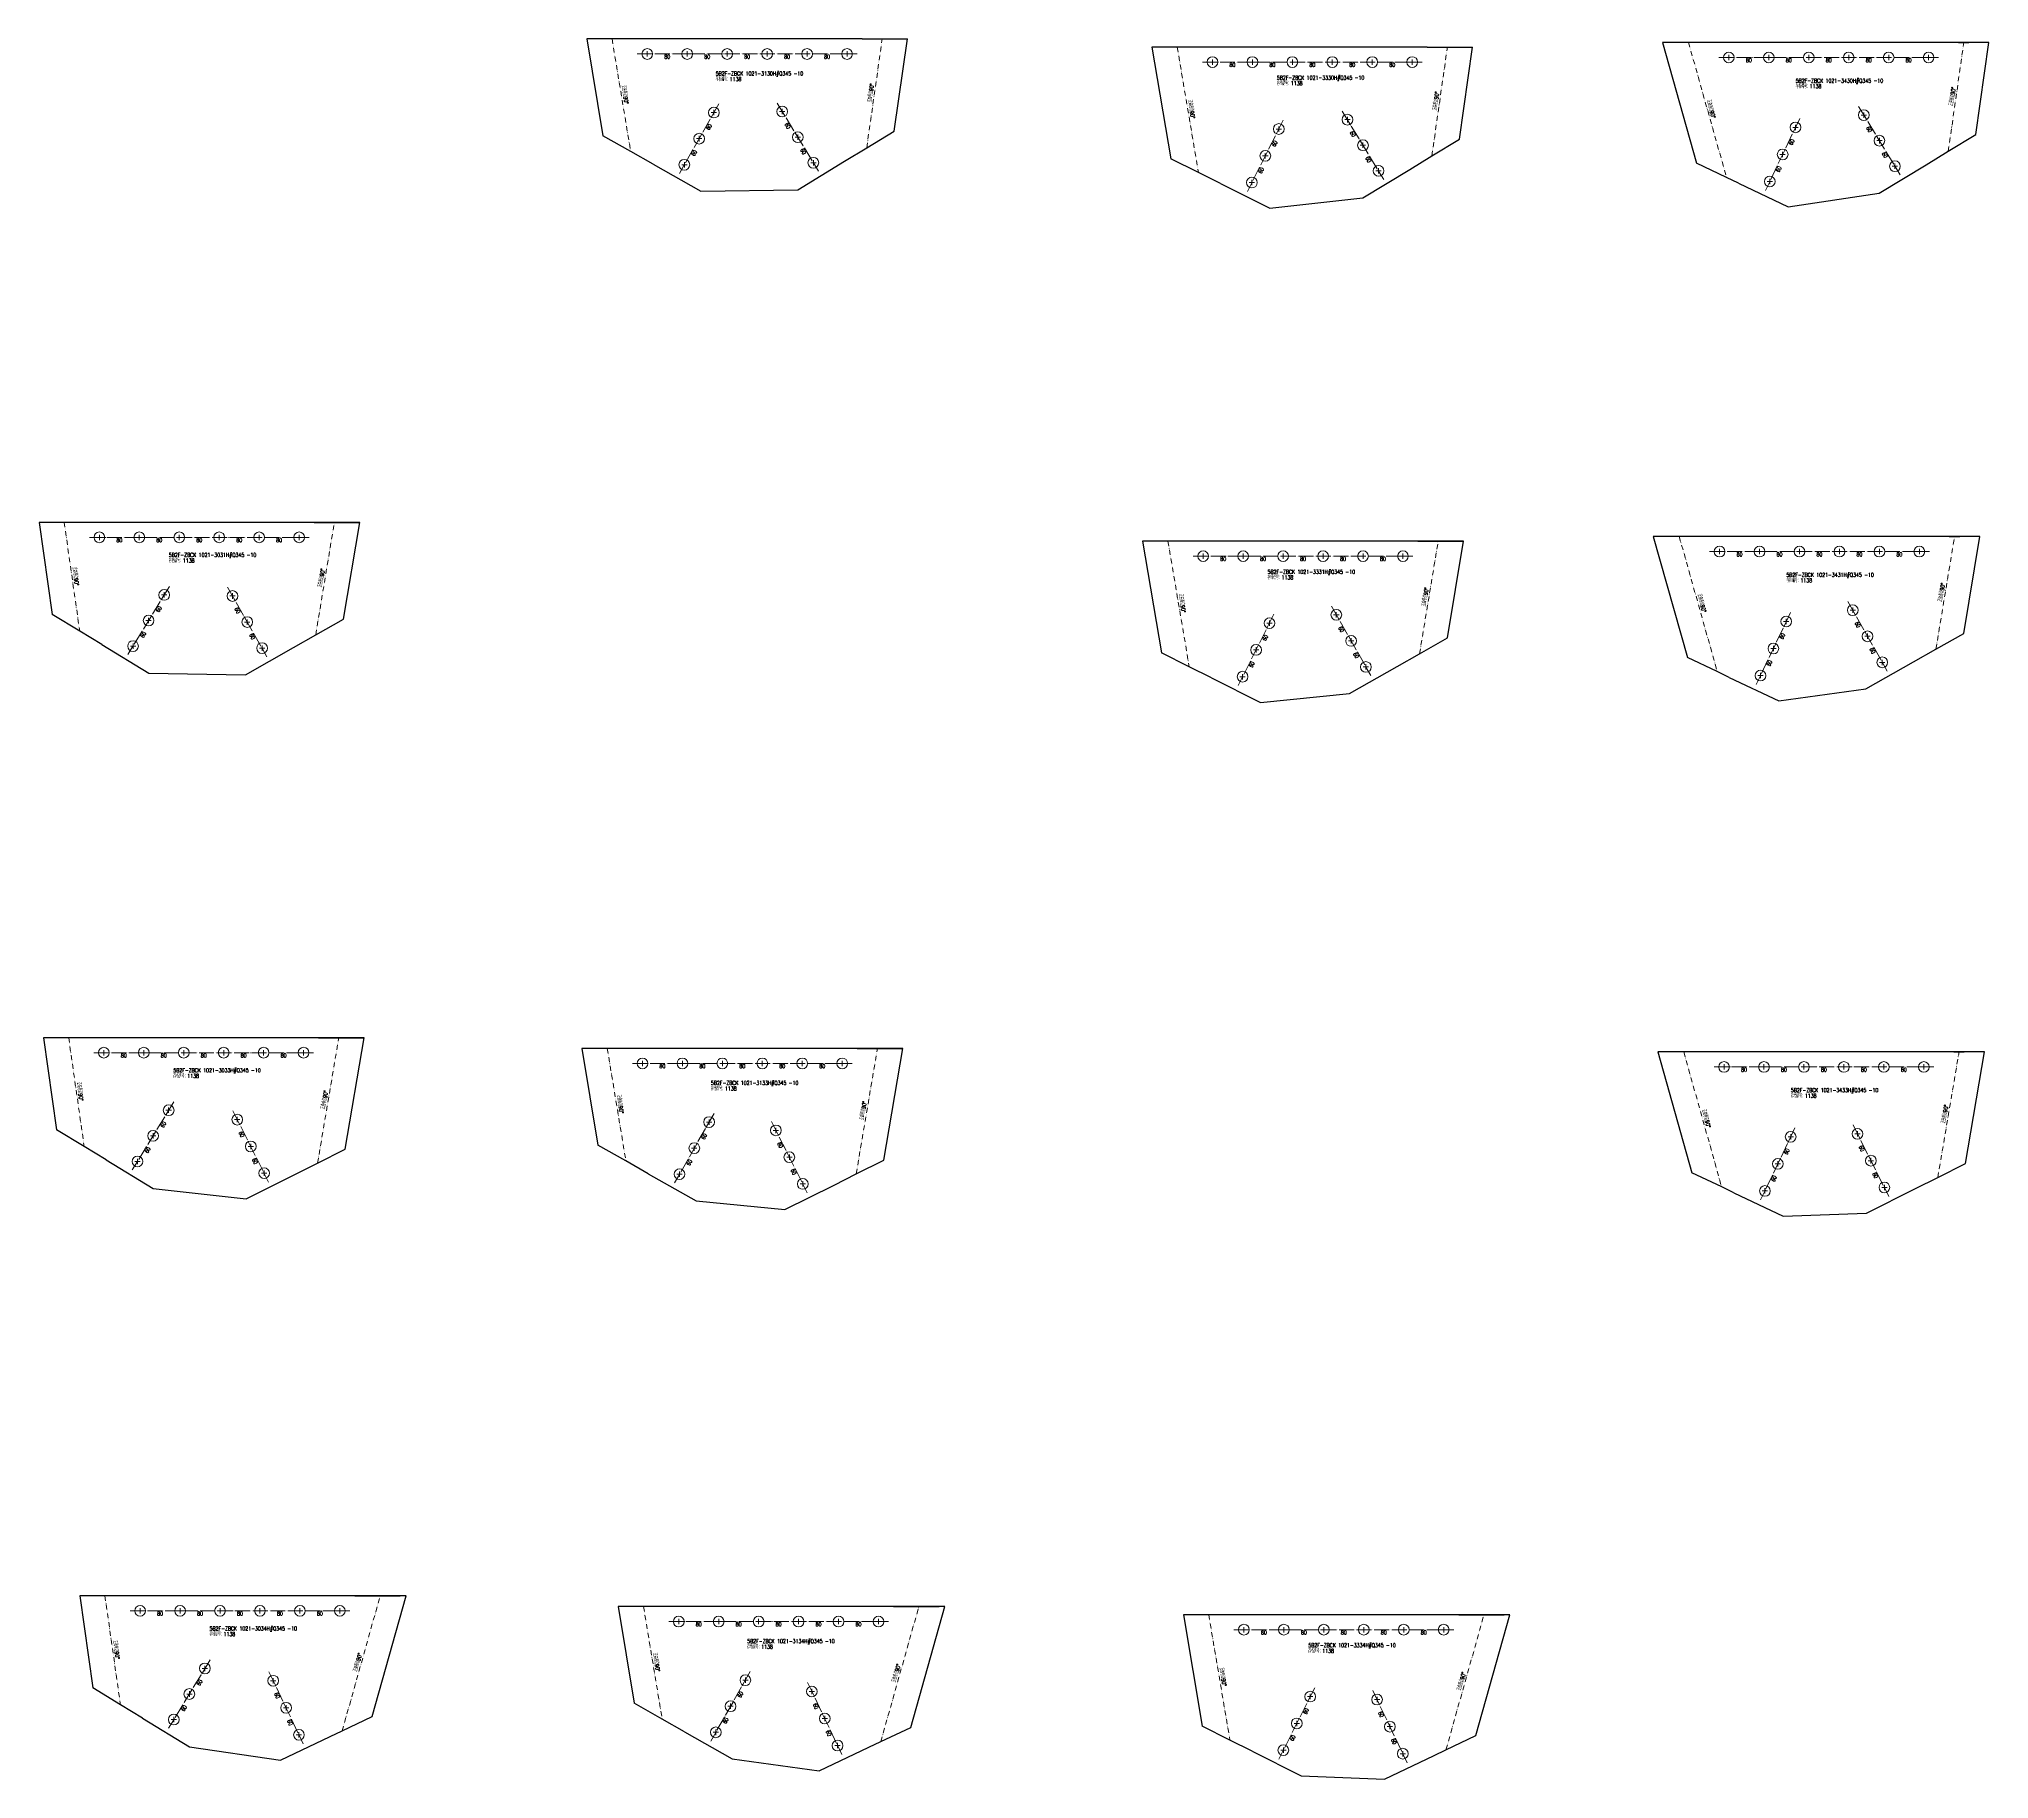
# Model space of a CAD drawing. Header units: millimetres. Extents: x -164 to 144402, y -33030 to 11430.
# Drawn here: x 27299 to 31204, y -29079 to -25594 of the extents above; entities that cross this region are included whole.
import ezdxf
from ezdxf.enums import TextEntityAlignment as Align

# ---------------------------------------------------------------- set-up
doc = ezdxf.new("R2010")
doc.units = ezdxf.units.MM
doc.header["$LTSCALE"] = 20
doc.linetypes.add('DASHDOT2X', pattern=[1.75, 1.5, -0.125, 0, -0.125])
doc.linetypes.add('DIVIDE', pattern=[0.875, 0.5, -0.125, 0, -0.125, 0, -0.125])
for name, color, linetype, lineweight in [('1', 7, 'Continuous', 25), ('11', 3, 'Continuous', 13), ('12', 7, 'Continuous', 13), ('5', 1, 'Continuous', 13), ('7', 2, 'DASHDOT2X', 13), ('8', 3, 'DIVIDE', 13)]:
    doc.layers.add(name, color=color, linetype=linetype, lineweight=lineweight)
doc.styles.get("Standard").update_dxf_attribs({"font": 'simplex', "width": 0.7, "bigfont": 'gbhzfs.shx'})

# ---------------------------------------------------------------- blocks, each defined once
blk = doc.blocks.new('M20')
for p, q in [((-0.5, 0), (0.5, 0)), ((0, -0.5), (0, 0.5))]:
    blk.add_line(p, q)
blk.add_circle((0, 0), 1)

msp = doc.modelspace()

# ---------------------------------------------------------------- linework, layer by layer
at = {"layer": '1'}
for p, q in [((28446.608, -25593.9), (28395.925, -25593.9)), ((28395.925, -25593.9), (28428.043, -25787.599)), ((28487.154, -25593.9), (28446.608, -25593.9)), ((28947.154, -25593.9), (28487.154, -25593.9)), ((28947.154, -25593.9), (28987.7, -25593.9)), ((28987.7, -25593.9), (29038.061, -25593.9)), ((29011.832, -25778.19), (29038.061, -25593.9)), ((29578.357, -25610.147), (29527.644, -25610.147)), ((29527.644, -25610.147), (29565.495, -25833.601)), ((29618.926, -25610.147), (29578.357, -25610.147)), ((30078.926, -25610.147), (29618.926, -25610.147)), ((30078.926, -25610.147), (30119.496, -25610.147)), ((30119.496, -25610.147), (30169.833, -25610.147)), ((30143.605, -25794.438), (30169.833, -25610.147)), ((30550.277, -25600.947), (30618.397, -25842.858)), ((30602.222, -25600.947), (30550.277, -25600.947)), ((30622.999, -25600.947), (30602.222, -25600.947)), ((31203.906, -25600.947), (30622.999, -25600.947)), ((31142.999, -25600.947), (31163.777, -25600.947)), ((31177.678, -25785.237), (31203.906, -25600.947)), ((28483.985, -25819.318), (28428.043, -25787.599)), ((28956.539, -25811.842), (29011.832, -25778.19)), ((30088.312, -25828.089), (30143.605, -25794.438)), ((31122.385, -25818.888), (31177.678, -25785.237)), ((28528.739, -25844.694), (28483.985, -25819.318)), ((28528.739, -25844.694), (28624.428, -25898.949)), ((28818.339, -25895.951), (28912.305, -25838.763)), ((28912.305, -25838.763), (28956.539, -25811.842)), ((29620.917, -25861.401), (29565.495, -25833.601)), ((30044.077, -25855.01), (30088.312, -25828.089)), ((30678.372, -25871.373), (30618.397, -25842.858)), ((30984.185, -25902.997), (31078.151, -25845.81)), ((31078.151, -25845.81), (31122.385, -25818.888)), ((29665.254, -25883.642), (29620.917, -25861.401)), ((29665.254, -25883.642), (29763.577, -25932.962)), ((29950.112, -25912.198), (30044.077, -25855.01)), ((30702.361, -25882.78), (30678.372, -25871.373)), ((30702.361, -25882.78), (30801.704, -25930.014)), ((28624.428, -25898.949), (28818.339, -25895.951)), ((29763.577, -25932.962), (29950.112, -25912.198)), ((30801.704, -25930.014), (30984.185, -25902.997)), ((27299.076, -26562.065), (27325.304, -26746.355)), ((27349.58, -26562.065), (27299.076, -26562.065)), ((27389.983, -26562.065), (27349.58, -26562.065)), ((27941.211, -26562.065), (27389.983, -26562.065)), ((27849.983, -26562.065), (27890.386, -26562.065)), ((27890.386, -26562.065), (27940.89, -26562.065)), ((27909.093, -26755.764), (27941.211, -26562.065)), ((30583.662, -26590.62), (30531.718, -26590.62)), ((30531.718, -26590.62), (30599.838, -26832.53)), ((30604.44, -26590.62), (30583.662, -26590.62)), ((31185.669, -26590.62), (30604.44, -26590.62)), ((31124.44, -26590.62), (31145.218, -26590.62)), ((31153.551, -26784.319), (31185.669, -26590.62)), ((29509.085, -26599.82), (29546.936, -26823.274)), ((29559.797, -26599.82), (29509.085, -26599.82)), ((29600.367, -26599.82), (29559.797, -26599.82)), ((30151.596, -26599.82), (29600.367, -26599.82)), ((30060.367, -26599.82), (30151.596, -26599.82)), ((30100.937, -26599.82), (30151.649, -26599.82)), ((30119.478, -26793.52), (30151.596, -26599.82)), ((27380.597, -26780.006), (27325.304, -26746.355)), ((27424.832, -26806.927), (27380.597, -26780.006)), ((27853.151, -26787.483), (27909.093, -26755.764)), ((31097.608, -26816.038), (31153.551, -26784.319)), ((27424.832, -26806.927), (27518.797, -26864.115)), ((27712.709, -26867.113), (27808.397, -26812.858)), ((27808.397, -26812.858), (27853.151, -26787.483)), ((29602.357, -26851.074), (29546.936, -26823.274)), ((30018.782, -26850.614), (30063.535, -26825.239)), ((30063.535, -26825.239), (30119.478, -26793.52)), ((31052.855, -26841.413), (31097.608, -26816.038)), ((27518.797, -26864.115), (27712.709, -26867.113)), ((29646.694, -26873.314), (29602.357, -26851.074)), ((29923.093, -26904.869), (30018.782, -26850.614)), ((30659.812, -26861.046), (30599.838, -26832.53)), ((30683.802, -26872.452), (30659.812, -26861.046)), ((30957.166, -26895.668), (31052.855, -26841.413)), ((29646.694, -26873.314), (29745.018, -26922.635)), ((30683.802, -26872.452), (30783.144, -26919.686)), ((30783.144, -26919.686), (30957.166, -26895.668)), ((29745.018, -26922.635), (29923.093, -26904.869)), ((27307.98, -27594.233), (27334.209, -27778.523)), ((27358.484, -27594.233), (27307.98, -27594.233)), ((27398.887, -27594.233), (27358.484, -27594.233)), ((27950.169, -27594.233), (27398.887, -27594.233)), ((27858.887, -27594.233), (27899.29, -27594.233)), ((27899.29, -27594.233), (27949.794, -27594.233)), ((27912.318, -27817.687), (27950.169, -27594.233)), ((28386.27, -27615.741), (28418.388, -27809.441)), ((28436.953, -27615.741), (28386.27, -27615.741)), ((28477.499, -27615.741), (28436.953, -27615.741)), ((29028.781, -27615.741), (28477.499, -27615.741)), ((28937.499, -27615.741), (28978.045, -27615.741)), ((28978.045, -27615.741), (29028.728, -27615.741)), ((28990.93, -27839.195), (29028.781, -27615.741)), ((30592.567, -27622.788), (30540.622, -27622.788)), ((30540.622, -27622.788), (30608.742, -27864.699)), ((30613.345, -27622.788), (30592.567, -27622.788)), ((31194.627, -27622.788), (30613.345, -27622.788)), ((31133.345, -27622.788), (31154.122, -27622.788)), ((31156.776, -27846.241), (31194.627, -27622.788)), ((27389.502, -27812.175), (27334.209, -27778.523)), ((27433.736, -27839.096), (27389.502, -27812.175)), ((27433.736, -27839.096), (27527.702, -27896.284)), ((27856.897, -27845.487), (27912.318, -27817.687)), ((28474.33, -27841.16), (28418.388, -27809.441)), ((28519.084, -27866.535), (28474.33, -27841.16)), ((28935.508, -27866.995), (28990.93, -27839.195)), ((27714.237, -27917.048), (27812.56, -27867.727)), ((27812.56, -27867.727), (27856.897, -27845.487)), ((28519.084, -27866.535), (28614.773, -27920.79)), ((28891.171, -27889.235), (28935.508, -27866.995)), ((30668.717, -27893.215), (30608.742, -27864.699)), ((31057.017, -27896.282), (31101.354, -27874.042)), ((31101.354, -27874.042), (31156.776, -27846.241)), ((27527.702, -27896.284), (27714.237, -27917.048)), ((28792.848, -27938.556), (28891.171, -27889.235)), ((30692.706, -27904.621), (30668.717, -27893.215)), ((30692.706, -27904.621), (30792.049, -27951.855)), ((30958.694, -27945.603), (31057.017, -27896.282)), ((28614.773, -27920.79), (28792.848, -27938.556)), ((30792.049, -27951.855), (30958.694, -27945.603)), ((27431.14, -28712.146), (27380.636, -28712.146)), ((27380.636, -28712.146), (27406.864, -28896.436)), ((27471.543, -28712.146), (27431.14, -28712.146)), ((28034.265, -28712.146), (27471.543, -28712.146)), ((27931.543, -28712.146), (27971.946, -28712.146)), ((27966.145, -28954.057), (28034.265, -28712.146)), ((27971.946, -28712.146), (28022.45, -28712.146)), ((28509.608, -28733.654), (28458.926, -28733.654)), ((28458.926, -28733.654), (28491.044, -28927.354)), ((28550.154, -28733.654), (28509.608, -28733.654)), ((29112.877, -28733.654), (28550.154, -28733.654)), ((29010.154, -28733.654), (29050.701, -28733.654)), ((29044.757, -28975.565), (29112.877, -28733.654)), ((29050.701, -28733.654), (29101.383, -28733.654)), ((29641.357, -28749.902), (29590.645, -28749.902)), ((29590.645, -28749.902), (29628.496, -28973.355)), ((29681.927, -28749.902), (29641.357, -28749.902)), ((30244.649, -28749.902), (29681.927, -28749.902)), ((30141.927, -28749.902), (30182.497, -28749.902)), ((30176.529, -28991.812), (30244.649, -28749.902)), ((30182.497, -28749.902), (30233.209, -28749.902)), ((27462.157, -28930.088), (27406.864, -28896.436)), ((27506.392, -28957.009), (27462.157, -28930.088)), ((28546.986, -28959.073), (28491.044, -28927.354)), ((27506.392, -28957.009), (27600.358, -29014.196)), ((27906.171, -28982.572), (27966.145, -28954.057)), ((28591.739, -28984.448), (28546.986, -28959.073)), ((29683.917, -29001.155), (29628.496, -28973.355)), ((27782.839, -29041.213), (27882.181, -28993.979)), ((27882.181, -28993.979), (27906.171, -28982.572)), ((28591.739, -28984.448), (28687.428, -29038.703)), ((28960.793, -29015.487), (28984.782, -29004.081)), ((28984.782, -29004.081), (29044.757, -28975.565)), ((29728.255, -29023.396), (29683.917, -29001.155)), ((30116.555, -29020.328), (30176.529, -28991.812)), ((27600.358, -29014.196), (27782.839, -29041.213)), ((28687.428, -29038.703), (28861.45, -29062.721)), ((28861.45, -29062.721), (28960.793, -29015.487)), ((29728.255, -29023.396), (29826.578, -29072.716)), ((29993.223, -29078.968), (30092.565, -29031.734)), ((30092.565, -29031.734), (30116.555, -29020.328)), ((29826.578, -29072.716), (29993.223, -29078.968))]:
    msp.add_line(p, q, dxfattribs=at)
at = {"layer": '7'}
for p, q in [((28497.154, -25623.9), (28937.154, -25623.9)), ((29628.926, -25640.147), (30068.926, -25640.147)), ((30662.999, -25630.947), (31102.999, -25630.947)), ((28660.432, -25723.938), (28581.516, -25863.122)), ((28776.941, -25722.137), (28860.123, -25858.814)), ((30942.787, -25729.184), (31025.969, -25865.861)), ((29790.638, -25756.348), (29718.899, -25899.363)), ((29908.714, -25738.384), (29991.896, -25875.062)), ((30825.031, -25752.867), (30756.327, -25897.365)), ((27399.983, -26592.065), (27839.983, -26592.065)), ((29610.367, -26629.82), (30050.367, -26629.82)), ((30644.44, -26620.62), (31084.44, -26620.62)), ((27560.195, -26690.301), (27477.013, -26826.979)), ((27676.704, -26692.103), (27755.621, -26831.287)), ((29772.079, -26746.021), (29700.34, -26889.036)), ((29887.088, -26729.859), (29966.005, -26869.043)), ((30806.471, -26742.54), (30737.767, -26887.038)), ((30921.161, -26720.658), (31000.078, -26859.842)), ((27408.887, -27624.233), (27848.887, -27624.233)), ((28487.499, -27645.741), (28927.499, -27645.741)), ((30653.345, -27652.788), (31093.345, -27652.788)), ((27569.1, -27722.47), (27485.918, -27859.147)), ((27687.175, -27740.433), (27758.915, -27883.449)), ((28650.777, -27745.78), (28571.861, -27884.964)), ((28765.787, -27761.942), (28837.526, -27904.957)), ((30815.376, -27774.708), (30746.672, -27919.207)), ((30931.633, -27768.988), (31003.372, -27912.004)), ((27481.543, -28742.146), (27921.543, -28742.146)), ((28560.154, -28763.654), (29000.154, -28763.654)), ((29691.927, -28779.902), (30131.927, -28779.902)), ((27641.756, -28840.383), (27558.574, -28977.06)), ((27759.512, -28864.066), (27828.216, -29008.565)), ((28723.433, -28863.693), (28644.516, -29002.876)), ((28838.123, -28885.575), (28906.827, -29030.073)), ((29853.639, -28896.102), (29781.9, -29039.118)), ((29969.896, -28901.822), (30038.6, -29046.32))]:
    msp.add_line(p, q, dxfattribs=at)
at = {"layer": '8'}
for p, q in [((28446.608, -25593.9), (28483.985, -25819.318)), ((28956.539, -25811.842), (28987.557, -25593.9)), ((29578.357, -25610.147), (29620.917, -25861.401)), ((30088.312, -25828.089), (30119.329, -25610.147)), ((30602.222, -25600.947), (30678.372, -25871.373)), ((31122.385, -25818.888), (31153.403, -25600.947)), ((27349.58, -26562.065), (27380.597, -26780.006)), ((27853.151, -26787.483), (27890.529, -26562.065)), ((30583.662, -26590.62), (30659.812, -26861.046)), ((31097.608, -26816.038), (31134.986, -26590.62)), ((29559.797, -26599.82), (29602.357, -26851.074)), ((30063.535, -26825.239), (30100.913, -26599.82)), ((27358.484, -27594.233), (27389.502, -27812.175)), ((27856.897, -27845.487), (27899.457, -27594.233)), ((28436.953, -27615.741), (28474.33, -27841.16)), ((28935.508, -27866.995), (28978.069, -27615.741)), ((30592.567, -27622.788), (30668.717, -27893.215)), ((31101.354, -27874.042), (31143.914, -27622.788)), ((27431.14, -28712.146), (27462.157, -28930.088)), ((27906.171, -28982.572), (27982.321, -28712.146)), ((28509.608, -28733.654), (28546.986, -28959.073)), ((28984.782, -29004.081), (29060.932, -28733.654)), ((29641.357, -28749.902), (29683.917, -29001.155)), ((30116.555, -29020.328), (30192.705, -28749.902))]:
    msp.add_line(p, q, dxfattribs=at)

# ---------------------------------------------------------------- block references
at = {"layer": '5', "xscale": 10.75, "yscale": 10.75, "zscale": 10.75}
for p in [(28517.154, -25623.9), (28597.154, -25623.9), (28677.154, -25623.9), (28757.154, -25623.9), (28837.154, -25623.9), (28917.154, -25623.9), (29648.926, -25640.147), (29728.926, -25640.147), (29808.926, -25640.147), (29888.926, -25640.147), (29968.926, -25640.147), (30048.926, -25640.147), (30682.999, -25630.947), (30762.999, -25630.947), (30842.999, -25630.947), (30922.999, -25630.947), (31002.999, -25630.947), (31082.999, -25630.947), (28650.568, -25741.336), (28787.339, -25739.222), (29781.671, -25774.225), (29919.111, -25755.469), (30816.443, -25770.929), (30953.184, -25746.268), (28620.974, -25793.53), (28818.532, -25790.476), (29950.305, -25806.723), (30984.378, -25797.522), (28591.38, -25845.724), (28849.725, -25841.73), (29754.769, -25827.856), (29981.498, -25857.977), (30790.679, -25825.116), (31015.571, -25848.776), (29727.867, -25881.486), (30764.915, -25879.303), (27419.983, -26592.065), (27499.983, -26592.065), (27579.983, -26592.065), (27659.983, -26592.065), (27739.983, -26592.065), (27819.983, -26592.065), (29630.367, -26629.82), (29710.367, -26629.82), (29790.367, -26629.82), (29870.367, -26629.82), (29950.367, -26629.82), (30030.367, -26629.82), (30664.44, -26620.62), (30744.44, -26620.62), (30824.44, -26620.62), (30904.44, -26620.62), (30984.44, -26620.62), (31064.44, -26620.62), (27549.798, -26707.386), (27686.569, -26709.501), (27518.604, -26758.64), (29896.953, -26747.257), (30931.026, -26738.056), (27716.162, -26761.695), (29763.111, -26763.897), (30797.883, -26760.602), (30960.62, -26790.25), (27487.411, -26809.894), (27745.756, -26813.889), (29736.209, -26817.528), (29926.547, -26799.451), (30772.119, -26814.789), (29709.307, -26871.159), (29956.14, -26851.645), (30746.355, -26868.976), (30990.213, -26842.444), (27428.887, -27624.233), (27508.887, -27624.233), (27588.887, -27624.233), (27668.887, -27624.233), (27748.887, -27624.233), (27828.887, -27624.233), (28507.499, -27645.741), (28587.499, -27645.741), (28667.499, -27645.741), (28747.499, -27645.741), (28827.499, -27645.741), (28907.499, -27645.741), (30673.345, -27652.788), (30753.345, -27652.788), (30833.345, -27652.788), (30913.345, -27652.788), (30993.345, -27652.788), (31073.345, -27652.788), (27558.702, -27739.555), (27696.143, -27758.31), (28640.913, -27763.178), (27527.509, -27790.809), (27723.045, -27811.941), (28774.754, -27779.819), (30806.788, -27792.771), (30940.6, -27786.865), (27496.316, -27842.063), (28611.319, -27815.372), (28801.656, -27833.449), (30781.024, -27846.958), (30967.502, -27840.496), (27749.947, -27865.572), (28581.725, -27867.566), (28828.559, -27887.08), (30755.26, -27901.144), (30994.404, -27894.127), (27501.543, -28742.146), (27581.543, -28742.146), (27661.543, -28742.146), (27741.543, -28742.146), (27821.543, -28742.146), (27901.543, -28742.146), (28580.154, -28763.654), (28660.154, -28763.654), (28740.154, -28763.654), (28820.154, -28763.654), (28900.154, -28763.654), (28980.154, -28763.654), (29711.927, -28779.902), (29791.927, -28779.902), (29871.927, -28779.902), (29951.927, -28779.902), (30031.927, -28779.902), (30111.927, -28779.902), (27631.358, -28857.467), (27768.1, -28882.129), (28713.568, -28881.091), (28846.711, -28903.637), (27600.165, -28908.721), (27793.864, -28936.315), (28683.975, -28933.284), (29844.672, -28913.979), (29978.484, -28919.884), (27568.971, -28959.976), (28872.475, -28957.824), (29817.77, -28967.61), (30004.248, -28974.071), (27819.628, -28990.502), (28654.381, -28985.478), (28898.239, -29012.011), (29790.867, -29021.241), (30030.012, -29028.258)]:
    msp.add_blockref('M20', p, dxfattribs=at)

# ---------------------------------------------------------------- texts
at = {"layer": '11', "width": 0.7}
for p in [(28557.154, -25625.4), (28637.154, -25625.4), (28717.154, -25625.4), (28797.154, -25625.4), (28877.154, -25625.4), (29688.926, -25641.647), (29768.926, -25641.647), (29848.926, -25641.647), (29928.926, -25641.647), (30008.926, -25641.647), (30722.999, -25632.447), (30802.999, -25632.447), (30882.999, -25632.447), (30962.999, -25632.447), (31042.999, -25632.447), (27459.983, -26593.565), (27539.983, -26593.565), (27619.983, -26593.565), (27699.983, -26593.565), (27779.983, -26593.565), (30704.44, -26622.12), (30784.44, -26622.12), (30864.44, -26622.12), (30944.44, -26622.12), (31024.44, -26622.12), (29670.367, -26631.32), (29750.367, -26631.32), (29830.367, -26631.32), (29910.367, -26631.32), (29990.367, -26631.32), (27468.887, -27625.733), (27548.887, -27625.733), (27628.887, -27625.733), (27708.887, -27625.733), (27788.887, -27625.733), (28547.499, -27647.241), (28627.499, -27647.241), (28707.499, -27647.241), (28787.499, -27647.241), (28867.499, -27647.241), (30713.345, -27654.288), (30793.345, -27654.288), (30873.345, -27654.288), (30953.345, -27654.288), (31033.345, -27654.288), (27541.543, -28743.646), (27621.543, -28743.646), (27701.543, -28743.646), (27781.543, -28743.646), (27861.543, -28743.646), (28620.154, -28765.154), (28700.154, -28765.154), (28780.154, -28765.154), (28860.154, -28765.154), (28940.154, -28765.154), (29751.927, -28781.402), (29831.927, -28781.402), (29911.927, -28781.402), (29991.927, -28781.402), (30071.927, -28781.402)]:
    msp.add_text('80', height=8, dxfattribs=at).set_placement(p, align=Align.TOP_CENTER)
for rotation, p in [(60.446921, (28637.076, -25768.173)), (301.324752, (28801.654, -25765.629)), (301.324752, (30967.5, -25772.675)), (63.360877, (29769.561, -25801.713)), (301.324752, (29933.427, -25781.876)), (64.57053, (30804.915, -25798.667)), (60.446921, (28607.482, -25820.367)), (301.324752, (28832.847, -25816.883)), (301.324752, (29964.62, -25833.13)), (301.324752, (30998.693, -25823.929)), (63.360877, (29742.658, -25855.344)), (64.57053, (30779.151, -25852.854)), (58.675248, (27535.482, -26733.793)), (299.553079, (27700.061, -26736.338)), (58.675248, (27504.289, -26785.047)), (299.553079, (27729.654, -26788.532)), (299.553079, (29910.445, -26774.093)), (64.57053, (30786.356, -26788.34)), (299.553079, (30944.518, -26764.893)), (63.360877, (29751.001, -26791.385)), (299.553079, (29940.039, -26826.287)), (299.553079, (30974.112, -26817.087)), (63.360877, (29724.099, -26845.016)), (64.57053, (30760.592, -26842.527)), (58.675248, (27544.387, -27765.961)), (296.639123, (27708.253, -27785.798)), (60.446921, (28627.421, -27790.014)), (58.675248, (27513.194, -27817.215)), (296.639123, (27735.155, -27839.429)), (60.446921, (28597.827, -27842.208)), (296.639123, (28786.865, -27807.307)), (64.57053, (30795.26, -27820.508)), (296.639123, (30952.71, -27814.353)), (296.639123, (28813.767, -27860.937)), (64.57053, (30769.496, -27874.695)), (296.639123, (30979.613, -27867.984)), (58.675248, (27617.043, -28883.874)), (58.675248, (27585.849, -28935.128)), (295.42947, (27779.627, -28909.866)), (60.446921, (28700.076, -28907.927)), (295.42947, (28858.239, -28931.374)), (295.42947, (27805.391, -28964.053)), (60.446921, (28670.483, -28960.121)), (63.360877, (29832.561, -28941.467)), (295.42947, (29990.011, -28947.622)), (295.42947, (28884.003, -28985.561)), (63.360877, (29805.659, -28995.098)), (295.42947, (30015.775, -29001.809))]:
    msp.add_text('60', height=8, rotation=rotation, dxfattribs=at).set_placement(p, align=Align.TOP_CENTER)
at = {"layer": '12', "width": 0.7}
for rotation, p in [(279.414783, (28466.283, -25706.446)), (81.900041, (28971.058, -25702.73)), (279.614136, (29600.623, -25735.607)), (81.900041, (30102.831, -25718.977)), (285.726773, (30641.259, -25735.889)), (81.900041, (31136.904, -25709.777)), (278.099959, (27366.078, -26670.895)), (80.585217, (27870.853, -26674.61)), (80.585217, (30081.238, -26712.366)), (80.585217, (31115.311, -26703.165)), (279.614136, (29582.063, -26725.28)), (285.726773, (30622.7, -26725.562)), (278.099959, (27374.983, -27703.063)), (80.385864, (27877.191, -27719.693)), (279.414783, (28456.628, -27728.287)), (80.385864, (28955.803, -27741.201)), (285.726773, (30631.604, -27757.73)), (80.385864, (31121.648, -27748.248)), (278.099959, (27447.639, -28820.976)), (74.273227, (27943.283, -28847.088)), (279.414783, (28529.284, -28846.2)), (74.273227, (29021.895, -28868.596)), (279.614136, (29663.623, -28875.361)), (74.273227, (30153.667, -28884.844))]:
    msp.add_text('正曲卷边90°', height=8, rotation=rotation, dxfattribs=at).set_placement(p, align=Align.BOTTOM_CENTER)
for s, p in [('存档编号：1138 ', (28654.21, -25680.655)), ('5B2F-ZBCK 1021-3130H#Q345 -10 ', (28654.21, -25669.455)), ('存档编号：1138 ', (29777.803, -25689.039)), ('5B2F-ZBCK 1021-3330H#Q345 -10 ', (29777.803, -25677.839)), ('存档编号：1138 ', (30816.784, -25695.053)), ('5B2F-ZBCK 1021-3430H#Q345 -10 ', (30816.784, -25683.853)), ('5B2F-ZBCK 1021-3031H#Q345 -10 ', (27559.04, -26633.797)), ('存档编号：1138 ', (27559.04, -26644.997)), ('存档编号：1138 ', (29759.244, -26678.712)), ('5B2F-ZBCK 1021-3331H#Q345 -10 ', (29759.244, -26667.512)), ('5B2F-ZBCK 1021-3431H#Q345 -10 ', (30798.224, -26673.526)), ('存档编号：1138 ', (30798.224, -26684.726)), ('存档编号：1138 ', (27567.944, -27677.165)), ('5B2F-ZBCK 1021-3033H#Q345 -10 ', (27567.944, -27665.965)), ('5B2F-ZBCK 1021-3133H#Q345 -10 ', (28644.555, -27691.297)), ('存档编号：1138 ', (28644.555, -27702.497)), ('存档编号：1138 ', (30807.129, -27716.894)), ('5B2F-ZBCK 1021-3433H#Q345 -10 ', (30807.129, -27705.694)), ('5B2F-ZBCK 1021-3034H#Q345 -10 ', (27640.6, -28783.878)), ('存档编号：1138 ', (27640.6, -28795.078)), ('存档编号：1138 ', (28717.21, -28820.409)), ('5B2F-ZBCK 1021-3134H#Q345 -10 ', (28717.21, -28809.209)), ('存档编号：1138 ', (29840.804, -28828.793)), ('5B2F-ZBCK 1021-3334H#Q345 -10 ', (29840.804, -28817.593))]:
    msp.add_text(s, height=8, dxfattribs=at).set_placement(p, align=Align.BOTTOM_LEFT)

doc.saveas('drawing.dxf')
